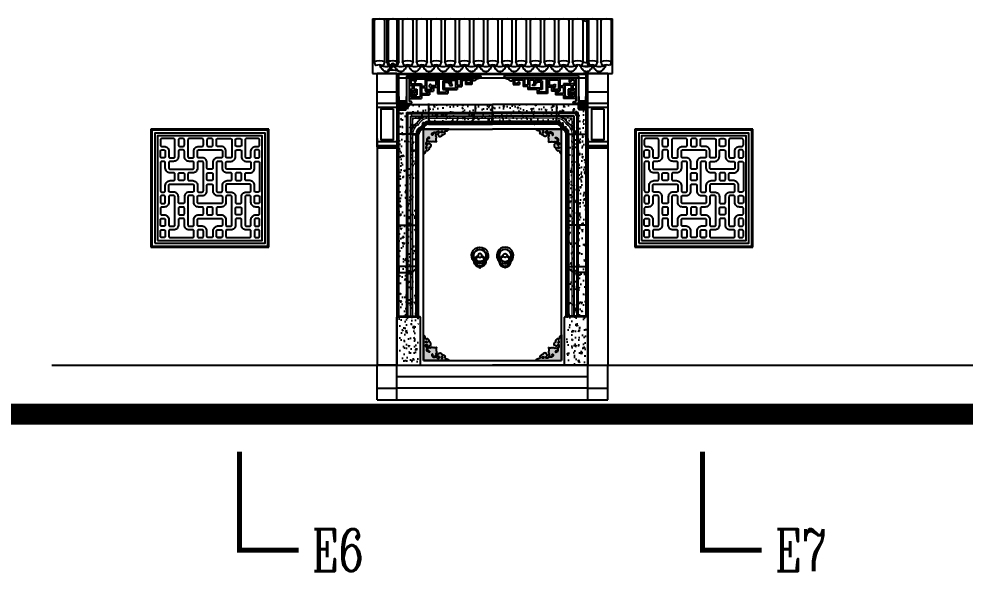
# Model space of a CAD drawing. Extents: x 296441 to 853063, y 459050 to 1117990.
# Drawn here: x 619609 to 629219, y 993272 to 998883 of the extents above; entities that cross this region are included whole.
import ezdxf
from ezdxf.enums import TextEntityAlignment as Align
from ezdxf.xclip import XClip

# ---------------------------------------------------------------- set-up
doc = ezdxf.new("R2010")
doc.units = 0
doc.header["$LTSCALE"] = 1000
doc.header["$XCLIPFRAME"] = 0
for name, pattern in [('CENTER2', [28.575, 19.05, -3.175, 3.175, -3.175]), ('E1-ELEV-N$0$DASH', [0.35, 0.25, -0.1]), ('E1-ELEV-N$0$HIDDEN2', [4.7625, 3.175, -1.5875])]:
    doc.linetypes.add(name, pattern=pattern)
for name, color, linetype in [('17-ELEV$0$G-XREF', 2, 'Continuous'), ('98S1-ELEV-N$0$A_PL_1', 130, 'Continuous'), ('A-DETL-MCUT', 6, 'Continuous'), ('A-DETL-PATT', 9, 'Continuous'), ('A_STAIR', 4, 'Continuous'), ('E1-ELEV-N$0$A-ELEV-HDDN', 161, 'E1-ELEV-N$0$HIDDEN2'), ('E1-ELEV-N$0$A-ELEV-HEVY', 2, 'Continuous'), ('E1-ELEV-N$0$A-ELEV-MEDM', 4, 'Continuous'), ('E1-ELEV-N$0$A-ELEV-MEDM-HEVY', 2, 'Continuous'), ('E1-ELEV-N$0$A-ELEV-WIND', 147, 'Continuous'), ('E1-ELEV-N$0$A-WALL', 1, 'Continuous'), ('E1-ELEV-N$0$mt2-E$0$MT_A-ELEV-E$0$WALL-TYPE-D-2$0$A-ROOM-IDEN', 4, 'Continuous'), ('E2-E3-ELEV-N$0$G-XREF', 2, 'Continuous'), ('ELEV-4$0$A-ELEV-OVLK', 153, 'Continuous'), ('G-GRID', 8, 'CENTER2'), ('G-XREF', 2, 'Continuous'), ('LPC2118a$0$A-ELEV-OVLK', 153, 'Continuous'), ('mt1-E$0$MT_A-ELEV-E$0$A-ELEV-MEDM-HEVY', 2, 'Continuous'), ('mt2-E$0$A-ELEV-WIND', 147, 'Continuous'), ('WALL-TYPE-D-2$0$A-ELEV-MEDM-HEVY', 2, 'Continuous'), ('WALL-TYPE-D-2$0$A-ELEV-THIN', 144, 'Continuous'), ('WALL-TYPE-DETL-W$0$A-ELEV-MEDM', 4, 'Continuous'), ('WALL-TYPE-DETL-W$0$A-ELEV-THIN', 145, 'Continuous'), ('WALL-TYPE-DETL-W$0$A-ELEV-THIN-GRAY', 252, 'Continuous'), ('WALL-TYPE-DETL-W$0$A-SECT-WOOD', 17, 'Continuous'), ('ZT1_Dim---符号---PM、LM、DY、JD', 3, 'Continuous'), ('ZT1_通用--填充---PM、LM、DY、JD', 8, 'Continuous'), ('分格线', 55, 'Continuous')]:
    doc.layers.add(name, color=color, linetype=linetype)
doc.layers.add('98S1-ELEV-N$0$A_PL_4', color=138, linetype='Continuous', lineweight=9)
doc.layers.add('A_PL_4', color=138, linetype='Continuous', lineweight=9)
doc.styles.add('_TCH_LABEL', font='COMPLEX', dxfattribs={"bigfont": 'GBCBIG'})

# ---------------------------------------------------------------- blocks, each defined once
blk = doc.blocks.new('mt2-E$0$门角饰2')
at = {"layer": 'mt2-E$0$A-ELEV-WIND'}
h = blk.add_hatch(dxfattribs=at)
h.set_pattern_fill('AR-SAND', color=256)
h.set_pattern_definition([(37.5, (-797316.2345, -78531.1162), (-0.080001565, 2.4470661866), [0, -1.9304, 0, -2.159, 0, -2.06375]), (7.5, (-797316.2345, -78531.1162), (2.247616416, 3.584125503), [0, -1.0414, 0, -1.7399, 0, -0.66675]), (327.5, (-797317.7966, -78531.1162), (3.954961851, 0.0071859234), [0, -0.635, 0, -2.286, 0, -2.9845]), (317.5, (-797317.7966, -78531.1162), (3.817782262, 1.114646616), [0, -0.3175, 0, -1.4986, 0, -1.7145])])
h.paths.add_polyline_path([(0, 0), (-133.9, -133.9, -0.267657), (-111.9, -128.5, 0.215176), (-95.9, -126.8, 0.346068), (-67.1, -124.5, 1.232605), (-52.4, -92.1, -1.715722), (-56.3, -83.9, -0.671067), (-40.1, -128.2, -0.595755), (-26.9, -159.9, -1.111434), (-36.1, -153.5, 0.764972), (-75, -169.4, 0.35888), (-58.1, -188.6, 0.266324), (-39.9, -220.8, -0.661435), (-18.5, -225.4, 0.224028), (0, -259.3)])
h.paths.add_polyline_path([(-21.6, -187.6, -1), (-36.6, -187.6, -1)], flags=16)
blk.add_lwpolyline([(-133.9, -133.9, -0.267657), (-111.9, -128.5, 0.215176), (-95.9, -126.8, 0.346068), (-67.1, -124.5, 1.232605), (-52.4, -92.1, -1.715722), (-56.3, -83.9, -0.671067), (-40.1, -128.2, -0.595755), (-26.9, -159.9, -1.111434), (-36.1, -153.5, 0.764972), (-75, -169.4, 0.35888), (-58.1, -188.6, 0.266324), (-39.9, -220.8, -0.661435), (-18.5, -225.4, 0.224028), (0, -259.3), (0, 0)], format="xyb", dxfattribs=at)
blk.add_circle((-29.1, -187.6), 7.5, dxfattribs=at)
blk = doc.blocks.new('mt2-E$0$RR')
at = {"layer": 'mt2-E$0$A-ELEV-WIND'}
for centre, radius in [((27862, 35385.4), 20), ((27862.5, 35271.6), 10)]:
    blk.add_circle(centre, radius, dxfattribs=at)
for centre, radius, start, end in [((27862, 35385.4), 85, 314.77811, 224.99536), ((27862, 35385.4), 65, 327.46738, 212.30609), ((27862, 35385.4), 61, 329.79449, 209.97898), ((27861.9, 35326.3), 60, 109.19919, 70.57428), ((27861.9, 35326.3), 50, 108.72682, 71.04665), ((27862, 35385.4), 85, 234.76067, 305.0128), ((27862, 35385.4), 65, 222.67012, 317.10336), ((27862, 35385.4), 61, 220.72264, 319.05084)]:
    blk.add_arc(centre, radius, start, end, dxfattribs=at)
blk = doc.blocks.new('A$C7CE90621')
for p, q in [((0, 280), (0, 0)), ((0, 280), (760, 280)), ((30, 250), (30, 20)), ((30, 250), (665, 250)), ((45, 235), (80, 235)), ((45, 235), (45, 200)), ((45, 200), (155, 200)), ((80, 235), (80, 222.5)), ((95, 250), (95, 222.5)), ((155, 200), (155, 175)), ((190, 250), (190, 175)), ((205, 235), (205, 140)), ((205, 235), (300, 235)), ((300, 235), (300, 180)), ((315, 250), (315, 100)), ((330, 250), (330, 115)), ((370, 230), (440, 230)), ((370, 230), (370, 140)), ((385, 215), (425, 215)), ((385, 215), (385, 155)), ((425, 215), (425, 210)), ((440, 250), (440, 180)), ((455, 235), (500, 235)), ((455, 235), (455, 195)), ((455, 195), (460, 195)), ((500, 235), (500, 155)), ((515, 250), (515, 185)), ((550, 250), (550, 185)), ((565, 235), (565, 170)), ((565, 235), (650, 235)), ((600, 210), (600, 190)), ((615, 210), (615, 205)), ((650, 205), (615, 205)), ((650, 235), (650, 205)), ((665, 250), (665, 190)), ((30, 185), (60, 185)), ((30, 145), (60, 145)), ((45, 130), (90, 130)), ((45, 130), (45, 65)), ((60, 185), (60, 145)), ((60, 105), (60, 85)), ((75, 185), (75, 145)), ((75, 185), (140, 185)), ((75, 145), (105, 145)), ((75, 105), (75, 100)), ((75, 100), (90, 100)), ((90, 130), (90, 100)), ((105, 145), (105, 85)), ((140, 185), (140, 65)), ((155, 175), (190, 175)), ((155, 175), (190, 175)), ((155, 160), (190, 160)), ((155, 160), (190, 160)), ((155, 160), (155, 100)), ((155, 100), (220, 100)), ((190, 160), (190, 125)), ((190, 125), (275, 125)), ((205, 140), (260, 140)), ((215, 110), (220, 110)), ((220, 110), (220, 100)), ((235, 125), (235, 85)), ((235.5, 165), (235.5, 185)), ((235.5, 165), (315, 165)), ((250.5, 180), (250.5, 185)), ((250.5, 180), (300, 180)), ((255, 150), (260, 150)), ((260, 150), (260, 140)), ((275, 165), (275, 125)), ((315, 100), (420, 100)), ((330, 115), (405, 115)), ((370, 140), (405, 140)), ((385, 155), (500, 155)), ((405, 140), (405, 115)), ((420, 140), (515, 140)), ((420, 140), (420, 100)), ((440, 180), (460, 180)), ((515, 185), (550, 185)), ((515, 170), (515, 140)), ((515, 170), (565, 170)), ((665, 190), (600, 190)), ((30, 50), (155, 50)), ((45, 20), (30, 20)), ((45, 65), (140, 65)), ((60, 85), (105, 85)), ((155, 85), (235, 85)), ((155, 85), (155, 50)), ((0, 0), (45, 0))]:
    blk.add_line(p, q)
blk.add_lwpolyline([(760, 280), (758.2, 275.4), (756.2, 271.5), (754.2, 268.1), (752, 265.2), (749.8, 262.7), (747.5, 260.5), (745.1, 258.7), (742.7, 257), (740.2, 255.6), (737.8, 254.2), (735.4, 253.1), (733, 252), (730.8, 251.2), (728.6, 250.5), (726.7, 249.9), (724.9, 249.5), (723.3, 249.2), (721.9, 249), (720.6, 248.9), (719.5, 248.9), (718.4, 248.7), (717.5, 248.6), (716.6, 248.2), (715.6, 247.8), (714.7, 247.1), (713.8, 246.3), (712.8, 245.3), (711.8, 244.2), (710.8, 243.1), (709.8, 242), (708.7, 240.8), (707.7, 239.7), (706.6, 238.7), (705.5, 237.8), (704.5, 236.9), (703.4, 236.1), (702.4, 235.4), (701.3, 234.7), (700.3, 234.1), (699.3, 233.5), (698.4, 233), (697.4, 232.4), (696.5, 232), (695.6, 231.5), (694.6, 231.1), (693.7, 230.8), (692.7, 230.5), (691.7, 230.2), (690.6, 230), (689.5, 229.8), (688.3, 229.7), (687.1, 229.7), (685.8, 229.7), (684.4, 229.7), (683, 229.8), (681.5, 230), (680, 230.2), (678.4, 230.5), (676.9, 230.9), (675.3, 231.3), (673.8, 231.9), (672.3, 232.6), (671, 233.4), (669.8, 234.4), (668.7, 235.6), (667.8, 236.8), (667, 238.2), (666.4, 239.6), (665.9, 241.1), (665.6, 242.5), (665.5, 244), (665.5, 245.3), (665.7, 246.5), (666.1, 247.7), (666.6, 248.7), (667.2, 249.6), (667.9, 250.5), (668.6, 251.2), (669.5, 251.9), (670.4, 252.5), (671.3, 253), (672.3, 253.4), (673.3, 253.8), (674.3, 254.1), (675.3, 254.4), (676.4, 254.5), (677.5, 254.7), (678.6, 254.7), (679.8, 254.8), (681, 254.7), (682.1, 254.5), (683.3, 254.2), (684.4, 253.6), (685.6, 252.9), (686.6, 251.8), (687.6, 250.4)])
for centre, radius, start, end in [((87.5, 222.5), 7.5, 180, 0), ((243, 185), 7.5, 0, 180), ((432.5, 210), 7.5, 180, 0), ((460, 187.5), 7.5, 270, 90), ((607.5, 210), 7.5, 0, 180), ((67.5, 105), 7.5, 0, 180), ((215, 117.5), 7.5, 90, 270), ((255, 157.5), 7.5, 90, 270), ((45, 10), 10, 270, 90)]:
    blk.add_arc(centre, radius, start, end)
blk = doc.blocks.new('WALL-TYPE-DETL-W$0$垂花柱1-E')
at = {"layer": 'WALL-TYPE-DETL-W$0$A-ELEV-MEDM'}
for p, q in [((-60, -730), (-60, -835)), ((80, -720), (-50, -720)), ((-30, -690), (-30, -710)), ((60, -690), (60, -710)), ((90, -835), (90, -730)), ((-50, -845), (80, -845))]:
    blk.add_line(p, q, dxfattribs=at)
for points in [[(-60, -580), (-60, -670)], [(-50, -680), (80, -680)], [(90, -670), (90, -580)]]:
    blk.add_lwpolyline(points, dxfattribs=at)
for centre, radius, start, end in [((-55, -670), 5, 180, 270), ((-55, -730), 5, 90, 180), ((-50, -675), 5, 180, 270), ((-50, -725), 5, 90, 180), ((-30, -680), 10, 180, 270), ((-30, -720), 10, 90, 180), ((60, -680), 10, 270, 0), ((60, -720), 10, 0, 90), ((80, -675), 5, 270, 360), ((80, -725), 5, 0, 90), ((85, -670), 5, 270, 360), ((85, -730), 5, 0, 90), ((-55, -835), 5, 180, 270), ((-50, -840), 5, 180, 270), ((80, -840), 5, 270, 0), ((85, -835), 5, 270, 0)]:
    blk.add_arc(centre, radius, start, end, dxfattribs=at)
at = {"layer": 'WALL-TYPE-DETL-W$0$A-ELEV-THIN', "ltscale": 0.1}
for p, q in [((-30, -690), (60, -690)), ((-30, -710), (60, -710)), ((-40, -855), (70, -855))]:
    blk.add_line(p, q, dxfattribs=at)
for centre, start, end in [((-40, -845), 180, 270), ((70, -845), 270, 0)]:
    blk.add_arc(centre, 10, start, end, dxfattribs=at)
at = {"layer": 'WALL-TYPE-DETL-W$0$A-ELEV-THIN-GRAY', "color": 8}
for p, q in [((-55, -675), (-55, -580)), ((85, -675), (-55, -675)), ((85, -725), (-55, -725)), ((-55, -725), (-55, -840)), ((-40, -755), (-40, -810)), ((-30, -750), (-35, -750)), ((-30, -745), (-30, -750)), ((55, -740), (-25, -740)), ((7, -760), (-10, -760)), ((23, -760), (40, -760)), ((60, -750), (60, -745)), ((65, -750), (60, -750)), ((70, -810), (70, -755)), ((85, -580), (85, -675)), ((85, -840), (85, -725)), ((-55, -840), (85, -840)), ((-35, -815), (-30, -815)), ((-30, -815), (-30, -820)), ((-25, -825), (55, -825)), ((-20, -770), (-20, -800)), ((-15, -805), (7, -805)), ((-5, -778), (-5, -784)), ((-5, -784), (-5, -787)), ((12, -775), (-2, -775)), ((-2, -790), (3, -790)), ((15, -797), (15, -778)), ((15, -797), (15, -779)), ((18, -775), (32, -775)), ((23, -805), (45, -805)), ((32, -790), (27, -790)), ((35, -778), (35, -787)), ((35, -784), (35, -786)), ((50, -770), (50, -800)), ((60, -820), (60, -815)), ((60, -815), (65, -815))]:
    blk.add_line(p, q, dxfattribs=at)
for centre, radius, start, end in [((-35, -755), 5, 90, 180), ((-25, -745), 5, 90, 180), ((-10, -770), 10, 90, 180), ((7, -752), 8, 270, 0), ((23, -752), 8, 180, 270), ((40, -770), 10, 0, 90), ((55, -745), 5, 0, 90), ((65, -755), 5, 0, 90), ((-35, -810), 5, 180, 270), ((-25, -820), 5, 180, 270), ((-15, -800), 5, 180, 270), ((-2, -778), 3, 90, 180), ((-2, -787), 3, 180, 270), ((7, -797), 8, 270, 0), ((12, -778), 3, 0, 90), ((18, -778), 3, 90, 180), ((23, -797), 8, 180, 270), ((32, -778), 3, 0, 90), ((32, -787), 3, 270, 0), ((45, -800), 5, 270, 0), ((55, -820), 5, 270, 0), ((65, -810), 5, 270, 0)]:
    blk.add_arc(centre, radius, start, end, dxfattribs=at)
blk = doc.blocks.new('E1-ELEV-N$0$mentou9600')
at = {"layer": 'ZT1_通用--填充---PM、LM、DY、JD', "ltscale": 200}
h = blk.add_hatch(dxfattribs=at)
h.set_pattern_fill('混凝土', color=256, scale=20)
h.set_pattern_definition([(50, (-950, 800), (143.452, -12.5504), [15, -165]), (355, (-950, 800), (-27.75, 150.4384), [12, -132]), (100.4514, (-938.05, 798.95), (115.702, 137.888), [12.748, -140.2284]), (46.184, (-950, 840), (213.448, -33.104), [22.5, -247.5]), (96.636, (-932.21, 837.24), (186.933, 194.824), [19.122, -210.343]), (351.184, (-950, 840), (186.932, 194.824), [18, -198]), (21, (-930, 830), (119.3814, -80.524), [15, -165]), (326, (-930, 830), (48.663, 145.03), [12, -132]), (71.4514, (-920.05, 823.29), (168.0445, 64.506), [12.748, -140.2284]), (37.5, (-950, 800), (2.432, 66.5788), [0, -130.4, 0, -134, 0, -132.5]), (7.5, (-950, 800), (52.6139, 78.8823), [0, -76.4, 0, -127.4, 0, -50.5]), (327.5, (-994.6, 800), (106.7645, -4.511), [0, -50, 0, -156, 0, -207]), (317.5, (-1014.6, 800), (116.6372, 20.021), [0, -65, 0, -103.6, 0, -147])])
h.paths.add_polyline_path([(950, 3050), (-950, 3050), (-950, 400), (-750, 400), (-750, 2750), (-729.6, 2790.3), (-700, 2800), (-696, 2819.6), (-685.4, 2835.4), (-656.4, 2849.6), (-645.2, 2850), (650, 2850), (669.9, 2845.9), (687.6, 2832.9), (696.5, 2818.3), (700, 2800), (716.9, 2797.1), (735.4, 2785.4), (746, 2769.5), (749.2, 2758.9), (750, 2750), (750, 400), (950, 400)])
at = {"layer": '98S1-ELEV-N$0$A_PL_1', "lineweight": -2}
for p, q in [((1170, 3366.1), (1170, 2703.4)), ((-970, 3307.7), (-970, 2703.4)), ((-1170, 3024.1), (-970, 3024.1)), ((970, 3024.1), (1170, 3024.1)), ((-1170, 2674.1), (-970, 2674.1)), ((-1170, 2609.1), (-970, 2609.1)), ((970, 2674.1), (1170, 2674.1)), ((970, 2609.1), (1170, 2609.1))]:
    blk.add_line(p, q, dxfattribs=at)
at = {"layer": '98S1-ELEV-N$0$A_PL_1', "lineweight": -2, "ltscale": 0.1}
for p, q in [((-1170, 3179.1), (-1021.9, 3179.1)), ((-1170, 3179.1), (-970, 3179.1)), ((970, 3179.1), (1118.1, 3179.1)), ((970, 3179.1), (1170, 3179.1))]:
    blk.add_line(p, q, dxfattribs=at)
for points in [[(-970, 3307.7), (-970, 2618.4), (-1170, 2618.4), (-1170, 3366.1)], [(1170, 3200.6), (1170, 2609.1), (970, 2609.1), (970, 3200.6)]]:
    blk.add_lwpolyline(points, dxfattribs=at)
at = {"layer": '98S1-ELEV-N$0$A_PL_4', "lineweight": -2}
for p, q in [((-1170, 3064.1), (-975, 3064.1)), ((-1170, 3064.1), (-975, 3064.1)), ((-1170, 3064.1), (-975, 3064.1)), ((-1170, 3064.1), (-975, 3064.1)), ((970, 3064.1), (1165, 3064.1)), ((970, 3064.1), (1165, 3064.1)), ((970, 3064.1), (1165, 3064.1)), ((970, 3064.1), (1165, 3064.1)), ((-1165, 2634.1), (-975, 2634.1)), ((975, 2634.1), (1165, 2634.1))]:
    blk.add_line(p, q, dxfattribs=at)
for points in [[(-1005, 3004.1), (-1135, 3004.1), (-1135, 2694.1), (-1005, 2694.1)], [(1135, 3004.1), (1005, 3004.1), (1005, 2694.1), (1135, 2694.1)]]:
    blk.add_lwpolyline(points, close=True, dxfattribs=at)
at = {"layer": 'A-DETL-MCUT', "ltscale": 0.2}
for points in [[(-176.7, 3050), (-176.7, 2970), (-181.7, 2970), (-181.7, 2960), (-191.7, 2960), (-191.7, 2930), (-181.7, 2930), (-181.7, 2910), (-186.7, 2910), (-186.7, 2908.9), (-186.9, 2907.8), (-187, 2906.7), (-187.3, 2905.6), (-187.7, 2904.5), (-188.1, 2903.4), (-188.6, 2902.4), (-189.1, 2901.5), (-189.7, 2900.5), (-190.4, 2899.6), (-191.2, 2898.8), (-192, 2898), (-192.8, 2897.3), (-193.7, 2896.6), (-194.7, 2896), (-195.7, 2895.5), (-196.7, 2895), (-197.7, 2894.5), (-198.7, 2894), (-199.7, 2893.4), (-200.6, 2892.7), (-201.4, 2892), (-202.2, 2891.2), (-203, 2890.4), (-203.6, 2889.5), (-204.3, 2888.5), (-204.8, 2887.6), (-205.3, 2886.6), (-205.7, 2885.5), (-206.1, 2884.4), (-206.3, 2883.3), (-206.5, 2882.2), (-206.7, 2881.1), (-206.7, 2880), (-201.7, 2880), (-201.7, 2870), (-206.7, 2870, -0.414214), (-216.7, 2860), (-216.7, 2850)], [(-770, 1569.5), (-770, 1404.5), (-950, 1404.5), (-950, 1344.5), (-870, 1344.5), (-870, 1349.5), (-860, 1349.5), (-860, 1359.5), (-830, 1359.5), (-830, 1349.5), (-810, 1349.5), (-810, 1354.5, 0.302776), (-795, 1364.5, -0.302776), (-780, 1374.5), (-780, 1369.5), (-770, 1369.5), (-770, 1374.5, 0.414214), (-760, 1384.5), (-750, 1384.5), (-750, 1604.5)], [(770, 1569.5), (770, 1404.5), (950, 1404.5), (950, 1344.5), (870, 1344.5), (870, 1349.5), (860, 1349.5), (860, 1359.5), (830, 1359.5), (830, 1349.5), (810, 1349.5), (810, 1354.5, -0.302776), (795, 1364.5, 0.302776), (780, 1374.5), (780, 1369.5), (770, 1369.5), (770, 1374.5, -0.414214), (760, 1384.5), (750, 1384.5), (750, 1604.5)], [(-770, 1484.5), (-770, 1404.5), (-950, 1404.5), (-950, 1344.5), (-870, 1344.5), (-870, 1349.5), (-860, 1349.5), (-860, 1359.5), (-830, 1359.5), (-830, 1349.5), (-810, 1349.5), (-810, 1354.5, 0.302776), (-795, 1364.5, -0.302776), (-780, 1374.5), (-780, 1369.5), (-770, 1369.5), (-770, 1374.5, 0.414214), (-760, 1384.5), (-750, 1384.5), (-750, 1484.5)]]:
    blk.add_lwpolyline(points, format="xyb", dxfattribs=at)
at = {"layer": 'A-DETL-PATT', "ltscale": 0.5}
blk.add_line((970, 3318.6), (-970, 3318.6), dxfattribs=at)
at = {"layer": 'A-DETL-PATT', "color": 2, "ltscale": 0.5}
for p, q in [((950, 3355.1), (-950, 3355.1)), ((-950, 3060), (-950, 3355.1)), ((950, 3060), (950, 3355.1))]:
    blk.add_line(p, q, dxfattribs=at)
at = {"layer": 'A_PL_4', "ltscale": 0.2}
for p, q in [((-810, 2819.3), (-810, 2910)), ((-810, 2910), (-719.3, 2910)), ((-650, 2910), (0, 2910)), ((650, 2910), (0, 2910)), ((810, 2910), (719.3, 2910)), ((810, 2819.3), (810, 2910)), ((-650, 2880), (0, 2880)), ((-650, 2870), (0, 2870)), ((650, 2880), (0, 2880)), ((650, 2870), (0, 2870)), ((-810, 900), (-810, 2750)), ((-780, 900), (-780, 2750)), ((-770, 900), (-770, 2750)), ((770, 900), (770, 2750)), ((780, 900), (780, 2750)), ((810, 900), (810, 2750)), ((-970, 890), (-730, 890)), ((970, 890), (730, 890))]:
    blk.add_line(p, q, dxfattribs=at)
for centre, radius, start, end in [((-650, 2800), 110, 90, 153.74835), ((650, 2800), 110, 26.25165, 90), ((-700, 2750), 110, 116.25165, 180), ((-700, 2750), 80, 108.77216, 180), ((-700, 2750), 70, 104.66358, 180), ((-650, 2800), 80, 90, 161.22784), ((-650, 2800), 70, 90, 165.33642), ((650, 2800), 80, 18.77216, 90), ((650, 2800), 70, 14.66358, 90), ((700, 2750), 70, 0, 75.33642), ((700, 2750), 80, 0, 71.22784), ((700, 2750), 110, 0, 63.74835)]:
    blk.add_arc(centre, radius, start, end, dxfattribs=at)
at = {"layer": 'A_STAIR', "ltscale": 0.2}
for p, q in [((-860, 900), (-860, 2960)), ((-860, 2960), (0, 2960)), ((860, 2960), (0, 2960)), ((860, 900), (860, 2960)), ((-650, 2860), (0, 2860)), ((650, 2860), (0, 2860)), ((-760, 900), (-760, 2750)), ((760, 900), (760, 2750)), ((-1170, 50), (-1170, 400)), ((-970, 400), (-1170, 400)), ((-970, 50), (-970, 400)), ((-970, 400), (0, 400)), ((970, 400), (0, 400)), ((970, 50), (970, 400)), ((970, 400), (1170, 400, 0)), ((1170, 50, 0), (1170, 400, 0)), ((-1170, 166.7), (-970, 166.7)), ((970, 166.7), (1170, 166.7, 0)), ((-1170, 50), (1170, 50, 0))]:
    blk.add_line(p, q, dxfattribs=at)
for centre, start, end in [((-700, 2750), 98.8958, 180), ((-650, 2800), 90, 171.1042), ((650, 2800), 8.8958, 90), ((700, 2750), 0, 81.1042)]:
    blk.add_arc(centre, 60, start, end, dxfattribs=at)
at = {"layer": 'E1-ELEV-N$0$mt2-E$0$MT_A-ELEV-E$0$WALL-TYPE-D-2$0$A-ROOM-IDEN', "ltscale": 0.2}
for p, q in [((970, 283.3), (-970, 283.3)), ((970, 166.7), (-970, 166.7))]:
    blk.add_line(p, q, dxfattribs=at)
at = {"layer": 'ELEV-4$0$A-ELEV-OVLK', "ltscale": 0.1}
for p, q in [((-970, 3366.1), (-1170, 3366.1)), ((1170, 3366.1), (921.4, 3366.1))]:
    blk.add_line(p, q, dxfattribs=at)
at = {"layer": 'LPC2118a$0$A-ELEV-OVLK'}
for p, q in [((-1220, 3919.4), (-1220, 3366.1)), ((-1220, 3919.4), (1220, 3919.4)), ((1220, 3366.1), (1220, 3919.4)), ((-1220, 3366.1), (1220, 3366.1)), ((-1010, 3366.1), (770, 3366.1))]:
    blk.add_line(p, q, dxfattribs=at)
at = {"layer": 'mt1-E$0$MT_A-ELEV-E$0$A-ELEV-MEDM-HEVY', "ltscale": 0.2}
for p, q in [((-830, 900), (-830, 2930)), ((-830, 2930), (0, 2930)), ((830, 2930), (0, 2930)), ((830, 900), (830, 2930))]:
    blk.add_line(p, q, dxfattribs=at)
for centre, start, end in [((-700, 2750), 90, 180), ((-650, 2800), 90, 180), ((650, 2800), 0, 90), ((700, 2750), 0, 90)]:
    blk.add_arc(centre, 50, start, end, dxfattribs=at)
at = {"layer": 'mt2-E$0$A-ELEV-WIND', "ltscale": 0.2}
for p, q in [((-700, 450), (-700, 2800)), ((-700, 2800), (0, 2800)), ((700, 2800), (0, 2800)), ((700, 450), (700, 2800)), ((-700, 450), (0, 450)), ((0, 450), (700, 450))]:
    blk.add_line(p, q, dxfattribs=at)
at = {"layer": 'WALL-TYPE-D-2$0$A-ELEV-MEDM-HEVY', "ltscale": 0.2}
for p, q in [((-960, 3050), (0, 3050)), ((-950, 900), (-950, 3060)), ((-950, 900), (-950, 3060)), ((-950, 900), (-950, 3060)), ((960, 3050), (0, 3050)), ((950, 900), (950, 3060)), ((950, 900), (950, 3060)), ((950, 900), (950, 3060)), ((-870, 900), (-870, 2970)), ((-870, 2970), (0, 2970)), ((870, 2970), (0, 2970)), ((870, 900), (870, 2970)), ((-650, 2850), (0, 2850)), ((650, 2850), (0, 2850)), ((-750, 900), (-750, 2750)), ((750, 900), (750, 2750)), ((-970, 400), (-970, 890)), ((-960, 900), (-740, 900)), ((-730, 400), (-730, 890)), ((730, 400), (730, 890)), ((960, 900), (740, 900)), ((970, 400), (970, 890))]:
    blk.add_line(p, q, dxfattribs=at)
at = {"layer": 'WALL-TYPE-D-2$0$A-ELEV-MEDM-HEVY'}
for p, q in [((-1170, 2703.4), (-1170, 400)), ((-970, 2703.4), (-970, 400)), ((970, 2703.4), (970, 400)), ((1170, 2703.4), (1170, 400, 0))]:
    blk.add_line(p, q, dxfattribs=at)
at = {"layer": 'WALL-TYPE-D-2$0$A-ELEV-MEDM-HEVY', "ltscale": 0.2}
for centre, radius, start, end in [((-650, 2800), 130, 90, 150.78118), ((650, 2800), 130, 29.21882, 90), ((-700, 2750), 130, 119.21882, 180), ((700, 2750), 130, 0, 60.78118), ((-970, 900), 10, 270, 0), ((-730, 900), 10, 180, 270), ((730, 900), 10, 270, 0), ((970, 900), 10, 180, 270)]:
    blk.add_arc(centre, radius, start, end, dxfattribs=at)
at = {"layer": 'WALL-TYPE-D-2$0$A-ELEV-THIN'}
for points, elevation in [([(-1094.5, 3485.2), (-1094.5, 3908.5, 0.2), (-1202.5, 3908.5), (-1202.5, 3485.2)], 166.8), ([(-966.5, 3485.2), (-966.5, 3908.5, 0.2), (-1074.5, 3908.5), (-1074.5, 3485.2)], 166.8), ([(-950.5, 3485.2), (-950.5, 3908.5, 0.2), (-1058.5, 3908.5), (-1058.5, 3485.2)], 166.8), ([(-806.5, 3485.2), (-806.5, 3908.5, 0.2), (-914.5, 3908.5), (-914.5, 3485.2)], 166.8), ([(-662.5, 3485.2), (-662.5, 3908.5, 0.2), (-770.5, 3908.5), (-770.5, 3485.2)], 166.8), ([(-518.5, 3485.2), (-518.5, 3908.5, 0.2), (-626.5, 3908.5), (-626.5, 3485.2)], 166.8), ([(-374.5, 3485.2), (-374.5, 3908.5, 0.2), (-482.5, 3908.5), (-482.5, 3485.2)], 166.8), ([(-230.5, 3485.2), (-230.5, 3908.5, 0.2), (-338.5, 3908.5), (-338.5, 3485.2)], 333.6), ([(-86.5, 3485.2), (-86.5, 3908.5, 0.2), (-194.5, 3908.5), (-194.5, 3485.2)], 500.4), ([(57.5, 3485.2), (57.5, 3908.5, 0.2), (-50.5, 3908.5), (-50.5, 3485.2)], 667.1), ([(201.5, 3485.3), (201.5, 3908.6, 0.2), (93.5, 3908.6), (93.5, 3485.3)], 667.1), ([(345.5, 3485.3), (345.5, 3908.6, 0.2), (237.5, 3908.6), (237.5, 3485.3)], 667.1), ([(489.5, 3485.3), (489.5, 3908.6, 0.2), (381.5, 3908.6), (381.5, 3485.3)], 833.9), ([(633.5, 3485.3), (633.5, 3908.6, 0.2), (525.5, 3908.6), (525.5, 3485.3)], 833.9), ([(777.5, 3485.3), (777.5, 3908.6, 0.2), (669.5, 3908.6), (669.5, 3485.3)], 1000.7), ([(921.5, 3485.3), (921.5, 3908.6, 0.2), (813.5, 3908.6), (813.5, 3485.3)], 1167.5), ([(921.5, 3485.3), (921.5, 3908.6, 0.415385), (973.5, 3908.6), (973.5, 3485.3)], 1334.3), ([(1065.5, 3485.3), (1065.5, 3908.6, 0.2), (957.5, 3908.6), (957.5, 3485.3)], 1334.3), ([(1209.5, 3485.3), (1209.5, 3908.6, 0.2), (1101.5, 3908.6), (1101.5, 3485.3)], 1501.1), ([(-932.5, 3374.2, 0.408684), (-943.1, 3385, -0.371092), (-965.4, 3403.2, -0.424354), (-982.4, 3421.1, -0.213335), (-997.3, 3450.8, 1.042639), (-1027.7, 3450.8, -0.213335), (-1042.6, 3421.1, -0.424354), (-1059.6, 3403.2, -0.07681), (-921.9, 3385, 0.408684), (-932.5, 3374.2)], -317.2), ([(-247.1, 3445.3, 0.2), (-321.9, 3445.3), (-338.5, 3485.2, -0.2), (-230.5, 3485.2), (-247.1, 3445.3)], 166.8), ([(-103.1, 3445.3, 0.2), (-177.9, 3445.3), (-194.5, 3485.2, -0.2), (-86.5, 3485.2), (-103.1, 3445.3)], 333.6), ([(40.9, 3445.3, 0.2), (-33.9, 3445.3), (-50.5, 3485.2, -0.2), (57.5, 3485.2), (40.9, 3445.3)], 500.4), ([(184.9, 3445.4, 0.2), (110.1, 3445.4), (93.5, 3485.3, -0.2), (201.5, 3485.3), (184.9, 3445.4)], 500.4), ([(328.9, 3445.4, 0.2), (254.1, 3445.4), (237.5, 3485.3, -0.2), (345.5, 3485.3), (328.9, 3445.4)], 500.4), ([(472.9, 3445.4, 0.2), (398.1, 3445.4), (381.5, 3485.3, -0.2), (489.5, 3485.3), (472.9, 3445.4)], 667.1), ([(616.9, 3445.4, 0.2), (542.1, 3445.4), (525.5, 3485.3, -0.2), (633.5, 3485.3), (616.9, 3445.4)], 667.1), ([(760.9, 3445.4, 0.2), (686.1, 3445.4), (669.5, 3485.3, -0.2), (777.5, 3485.3), (760.9, 3445.4)], 833.9), ([(904.9, 3445.4, 0.2), (830.1, 3445.4), (813.5, 3485.3, -0.2), (921.5, 3485.3), (904.9, 3445.4)], 1000.7), ([(904.9, 3445.4, 0.175451), (990.1, 3445.4), (973.5, 3485.3, -0.415385), (921.5, 3485.3), (904.9, 3445.4)], 1167.5), ([(1048.9, 3445.4, 0.2), (974.1, 3445.4), (957.5, 3485.3, -0.2), (1065.5, 3485.3), (1048.9, 3445.4)], 1167.5), ([(1192.9, 3445.4, 0.2), (1118.1, 3445.4), (1101.5, 3485.3, -0.2), (1209.5, 3485.3), (1192.9, 3445.4)], 1334.3), ([(-1076.5, 3374.2, 0.408684), (-1087.1, 3385, -0.371092), (-1109.4, 3403.2, -0.424354), (-1126.4, 3421.1, -0.213335), (-1141.3, 3450.8, 0.244572), (-1011.7, 3450.8, -0.213335), (-1026.6, 3421.1, -0.424354), (-1043.6, 3403.2, -0.371092), (-1065.9, 3385, 0.408684), (-1076.5, 3374.2)], -317.2), ([(-932.5, 3374.2, 0.408684), (-943.1, 3385, -0.371092), (-965.4, 3403.2, -0.424354), (-982.4, 3421.1, -0.213335), (-997.3, 3450.8, 0.244572), (-867.7, 3450.8, -0.213335), (-882.6, 3421.1, -0.424354), (-899.6, 3403.2, -0.371092), (-921.9, 3385, 0.408684), (-932.5, 3374.2)], -317.2), ([(-788.5, 3374.2, 0.408684), (-799.1, 3385, -0.371092), (-821.4, 3403.2, -0.424354), (-838.4, 3421.1, -0.213335), (-853.3, 3450.8, 0.244572), (-723.7, 3450.8, -0.213335), (-738.6, 3421.1, -0.424354), (-755.6, 3403.2, -0.371092), (-777.9, 3385, 0.408684), (-788.5, 3374.2)], -317.2), ([(-644.5, 3374.2, 0.408684), (-655.1, 3385, -0.371092), (-677.4, 3403.2, -0.424354), (-694.4, 3421.1, -0.213335), (-709.3, 3450.8, 0.244572), (-579.7, 3450.8, -0.213335), (-594.6, 3421.1, -0.424354), (-611.6, 3403.2, -0.371092), (-633.9, 3385, 0.408684), (-644.5, 3374.2)], -317.2), ([(-500.5, 3374.2, 0.408684), (-511.1, 3385, -0.371092), (-533.4, 3403.2, -0.424354), (-550.4, 3421.1, -0.213335), (-565.3, 3450.8, 0.244572), (-435.7, 3450.8, -0.213335), (-450.6, 3421.1, -0.424354), (-467.6, 3403.2, -0.371092), (-489.9, 3385, 0.408684), (-500.5, 3374.2)], -317.2), ([(-356.5, 3374.2, 0.408684), (-367.1, 3385, -0.371092), (-389.4, 3403.2, -0.424354), (-406.4, 3421.1, -0.213335), (-421.3, 3450.8, 0.244572), (-291.7, 3450.8, -0.213335), (-306.6, 3421.1, -0.424354), (-323.6, 3403.2, -0.371092), (-345.9, 3385, 0.408684), (-356.5, 3374.2)], -150.4), ([(-212.5, 3374.2, 0.408684), (-223.1, 3385, -0.371092), (-245.4, 3403.2, -0.424354), (-262.4, 3421.1, -0.213335), (-277.3, 3450.8, 0.244572), (-147.7, 3450.8, -0.213335), (-162.6, 3421.1, -0.424354), (-179.6, 3403.2, -0.371092), (-201.9, 3385, 0.408684), (-212.5, 3374.2)], 16.3), ([(-68.5, 3374.2, 0.408684), (-79.1, 3385, -0.371092), (-101.4, 3403.2, -0.424354), (-118.4, 3421.1, -0.213335), (-133.3, 3450.8, 0.244572), (-3.7, 3450.8, -0.213335), (-18.6, 3421.1, -0.424354), (-35.6, 3403.2, -0.371092), (-57.9, 3385, 0.408684), (-68.5, 3374.2)], 183.1), ([(75.5, 3374.3, 0.408684), (64.9, 3385.1, -0.371092), (42.6, 3403.2, -0.424354), (25.6, 3421.2, -0.213335), (10.7, 3450.8, 0.244572), (140.3, 3450.8, -0.213335), (125.4, 3421.2, -0.424354), (108.4, 3403.2, -0.371092), (86.1, 3385.1, 0.408684), (75.5, 3374.3)], 183.1), ([(219.5, 3374.3, 0.408684), (208.9, 3385.1, -0.371092), (186.6, 3403.3, -0.424354), (169.6, 3421.2, -0.213335), (154.7, 3450.9, 0.244572), (284.3, 3450.9, -0.213335), (269.4, 3421.2, -0.424354), (252.4, 3403.3, -0.371092), (230.1, 3385.1, 0.408684), (219.5, 3374.3)], 183.1), ([(363.5, 3374.3, 0.408684), (352.9, 3385.1, -0.371092), (330.6, 3403.2, -0.424354), (313.6, 3421.2, -0.213335), (298.7, 3450.8, 0.244572), (428.3, 3450.8, -0.213335), (413.4, 3421.2, -0.424354), (396.4, 3403.2, -0.371092), (374.1, 3385.1, 0.408684), (363.5, 3374.3)], 349.9), ([(507.5, 3374.3, 0.408684), (496.9, 3385.1, -0.371092), (474.6, 3403.3, -0.424354), (457.6, 3421.2, -0.213335), (442.7, 3450.9, 0.244572), (572.3, 3450.9, -0.213335), (557.4, 3421.2, -0.424354), (540.4, 3403.3, -0.371092), (518.1, 3385.1, 0.408684), (507.5, 3374.3)], 349.9), ([(651.5, 3374.3, 0.408684), (640.9, 3385.1, -0.371092), (618.6, 3403.2, -0.424354), (601.6, 3421.2, -0.213335), (586.7, 3450.8, 0.244572), (716.3, 3450.8, -0.213335), (701.4, 3421.2, -0.424354), (684.4, 3403.2, -0.371092), (662.1, 3385.1, 0.408684), (651.5, 3374.3)], 516.7), ([(795.5, 3374.3, 0.408684), (784.9, 3385.1, -0.371092), (762.6, 3403.2, -0.424354), (745.6, 3421.2, -0.213335), (730.7, 3450.8, 0.244572), (860.3, 3450.8, -0.213335), (845.4, 3421.2, -0.424354), (828.4, 3403.2, -0.371092), (806.1, 3385.1, 0.408684), (795.5, 3374.3)], 683.5), ([(955.5, 3374.3, 0.408684), (944.9, 3385.1, -0.371092), (922.6, 3403.2, -0.424354), (905.6, 3421.2, -0.213335), (890.7, 3450.8, 0.244572), (1020.3, 3450.8, -0.213335), (1005.4, 3421.2, -0.424354), (988.4, 3403.2, -0.371092), (966.1, 3385.1, 0.408684), (955.5, 3374.3)], 850.3), ([(1083.5, 3374.3, 0.408684), (1072.9, 3385.1, -0.371092), (1050.6, 3403.2, -0.424354), (1033.6, 3421.2, -0.213335), (1018.7, 3450.8, 0.244572), (1148.3, 3450.8, -0.213335), (1133.4, 3421.2, -0.424354), (1116.4, 3403.2, -0.371092), (1094.1, 3385.1, 0.408684), (1083.5, 3374.3)], 1017.1)]:
    blk.add_lwpolyline(points, format="xyb", dxfattribs=dict(at, elevation=elevation))
for points in [[(-1111.1, 3445.3, 0.2), (-1185.9, 3445.3), (-1202.5, 3485.2, -0.2), (-1094.5, 3485.2), (-1111.1, 3445.3)], [(-983.1, 3445.3, 0.2), (-1057.9, 3445.3), (-1074.5, 3485.2, -0.2), (-966.5, 3485.2), (-983.1, 3445.3)], [(-967.1, 3445.3, 0.2), (-1041.9, 3445.3), (-1058.5, 3485.2, -0.2), (-950.5, 3485.2), (-967.1, 3445.3)], [(-823.1, 3445.3, 0.2), (-897.9, 3445.3), (-914.5, 3485.2, -0.2), (-806.5, 3485.2), (-823.1, 3445.3)], [(-679.1, 3445.3, 0.2), (-753.9, 3445.3), (-770.5, 3485.2, -0.2), (-662.5, 3485.2), (-679.1, 3445.3)], [(-535.1, 3445.3, 0.2), (-609.9, 3445.3), (-626.5, 3485.2, -0.2), (-518.5, 3485.2), (-535.1, 3445.3)], [(-391.1, 3445.3, 0.2), (-465.9, 3445.3), (-482.5, 3485.2, -0.2), (-374.5, 3485.2), (-391.1, 3445.3)]]:
    blk.add_lwpolyline(points, format="xyb", dxfattribs=at)
at = {"layer": 'WALL-TYPE-DETL-W$0$A-ELEV-MEDM'}
for points in [[(-970, 3064.5), (-970, 3366.1)], [(970, 3064.5), (970, 3366.1)]]:
    blk.add_lwpolyline(points, dxfattribs=at)
at = {"layer": '分格线', "ltscale": 200}
for p, q in [((-650, 3060), (-650, 2850)), ((0, 2850), (0, 3050)), ((650, 3060), (650, 2850)), ((-750, 2750), (-950, 2750)), ((750, 2750), (950, 2750)), ((-950, 1825), (-750, 1825)), ((950, 1825), (750, 1825))]:
    blk.add_line(p, q, dxfattribs=at)
at = {"yscale": 0.5, "zscale": 0.5}
for p, xscale in [((-920, 3422.5), 0.5), ((920, 3422.5), -0.5)]:
    blk.add_blockref('WALL-TYPE-DETL-W$0$垂花柱1-E', p, dxfattribs=dict(at, xscale=xscale))
at = {"color": 0, "ltscale": 0.1}
for p, rotation in [((-700, 2800), 90), ((-700, 450), 180), ((700, 450), 270)]:
    blk.add_blockref('mt2-E$0$门角饰2', p, dxfattribs=dict(at, rotation=rotation))
at = {"color": 0, "ltscale": 0.1, "xscale": -1}
blk.add_blockref('mt2-E$0$门角饰2', (-700, 2800), dxfattribs=at)
for p, rotation in [((700, 2800), 270), ((700, 450), 180), ((-700, 450), 90)]:
    blk.add_blockref('mt2-E$0$门角饰2', p, dxfattribs=dict(at, rotation=rotation))
at = {"color": 0, "ltscale": 0.1}
blk.add_blockref('mt2-E$0$门角饰2', (700, 2800), dxfattribs=at)
at = {"layer": 'mt2-E$0$A-ELEV-WIND', "xscale": -1}
blk.add_blockref('mt2-E$0$RR', (27734, -33870), dxfattribs=at)
at = {"layer": 'mt2-E$0$A-ELEV-WIND'}
blk.add_blockref('mt2-E$0$RR', (-27734, -33870), dxfattribs=at)
at = {"layer": 'WALL-TYPE-DETL-W$0$A-SECT-WOOD'}
blk.add_blockref('A$C7CE90621', (-875, 3061.4), dxfattribs=at)
at = {"layer": 'WALL-TYPE-DETL-W$0$A-SECT-WOOD', "xscale": -1}
blk.add_blockref('A$C7CE90621', (875, 3061.4), dxfattribs=at)
blk = doc.blocks.new('E1-ELEV-N$0$rty567848846')
at = {"layer": 'E1-ELEV-N$0$A-ELEV-HDDN', "linetype": 'E1-ELEV-N$0$DASH', "ltscale": 10}
blk.add_lwpolyline([(45691.7, 128470.2), (46741.7, 128470.2), (46741.7, 129520.2), (45691.7, 129520.2)], close=True, dxfattribs=at)
at = {"layer": 'E1-ELEV-N$0$A-ELEV-MEDM'}
for points in [[(45701.7, 128480.2), (46731.7, 128480.2), (46731.7, 129510.2), (45701.7, 129510.2)], [(45726.7, 128505.2), (46706.7, 128505.2), (46706.7, 129485.2), (45726.7, 129485.2)], [(45751.7, 128530.2), (46681.7, 128530.2), (46681.7, 129460.2), (45751.7, 129460.2)]]:
    blk.add_lwpolyline(points, close=True, dxfattribs=at)
at = {"layer": 'E1-ELEV-N$0$A-ELEV-MEDM-HEVY'}
blk.add_lwpolyline([(45751.7, 128530.2), (46681.7, 128530.2), (46681.7, 129460.2), (45751.7, 129460.2)], close=True, dxfattribs=at)
at = {"layer": 'E1-ELEV-N$0$A-ELEV-WIND', "ltscale": 0.01}
for points in [[(45787.3, 129366.2), (45809.7, 129366.2, -0.414214), (45852, 129323.9), (45852, 129275.3, 0.414214), (45862.6, 129264.7), (45894.3, 129264.7, 0.414214), (45904.9, 129275.3), (45904.9, 129424.6, 0.414214), (45894.3, 129435.2), (45787.3, 129435.2, 0.414214), (45776.7, 129424.6), (45776.7, 129376.8, 0.414214)], [(45978.9, 129435.2), (45947.2, 129435.2, 0.414214), (45936.6, 129424.6), (45936.6, 129376.8, 0.414214), (45947.2, 129366.2), (45978.9, 129366.2, 0.414214), (45989.4, 129376.8), (45989.4, 129424.6, 0.414214)], [(46031.7, 129435.2, 0.414214), (46021.2, 129424.6), (46021.2, 129275.3, 0.414214), (46031.7, 129264.7), (46063.4, 129264.7, 0.414214), (46074, 129275.3), (46074, 129323.9, -0.414214), (46116.3, 129366.2), (46148, 129366.2, 0.414214), (46158.6, 129376.8), (46158.6, 129424.6, 0.414214), (46148, 129435.2)], [(46232.6, 129366.2, 0.414214), (46243.2, 129376.8), (46243.2, 129424.6, 0.414214), (46232.6, 129435.2), (46216.7, 129435.2), (46200.9, 129435.2, 0.414214), (46190.3, 129424.6), (46190.3, 129376.8, 0.414214), (46200.9, 129366.2), (46216.7, 129366.2)], [(46401.7, 129435.2, -0.414214), (46412.3, 129424.6), (46412.3, 129275.3, -0.414214), (46401.7, 129264.7), (46370, 129264.7, -0.414214), (46359.4, 129275.3), (46359.4, 129323.9, 0.414214), (46317.2, 129366.2), (46285.4, 129366.2, -0.414214), (46274.9, 129376.8), (46274.9, 129424.6, -0.414214), (46285.4, 129435.2)], [(46454.6, 129435.2), (46486.3, 129435.2, -0.414214), (46496.9, 129424.6), (46496.9, 129376.8, -0.414214), (46486.3, 129366.2), (46454.6, 129366.2, -0.414214), (46444, 129376.8), (46444, 129424.6, -0.414214)], [(46646.2, 129366.2, 0.414214), (46656.7, 129376.8), (46656.7, 129424.6, 0.414214), (46646.2, 129435.2), (46539.2, 129435.2, 0.414214), (46528.6, 129424.6), (46528.6, 129275.3, 0.414214), (46539.2, 129264.7), (46570.9, 129264.7, 0.414214), (46581.4, 129275.3), (46581.4, 129323.9, -0.414214), (46623.7, 129366.2)], [(45787.3, 129334.5), (45809.7, 129334.5, -0.414214), (45820.3, 129323.9), (45820.3, 129275.3, -0.414214), (45809.7, 129264.7), (45787.3, 129264.7, -0.414214), (45776.7, 129275.3), (45776.7, 129323.9, -0.414214)], [(46285.4, 129264.7, 0.414214), (46243.2, 129222.4), (46243.2, 129173.8, -0.414214), (46232.6, 129163.2), (46216.7, 129163.2), (46200.9, 129163.2, -0.414214), (46190.3, 129173.8), (46190.3, 129222.4, 0.414214), (46148, 129264.7), (46116.3, 129264.7, -0.414214), (46105.7, 129275.3), (46105.7, 129323.9, -0.414214), (46116.3, 129334.5), (46216.7, 129334.5), (46317.2, 129334.5, -0.414214), (46327.7, 129323.9), (46327.7, 129275.3, -0.414214), (46317.2, 129264.7)], [(46021.2, 129121), (46021.2, 129072.3, 0.414214), (46031.7, 129061.8), (46063.4, 129061.8, -0.414214), (46105.7, 129019.5), (46105.7, 128970.8, 0.414214), (46116.3, 128960.3), (46148, 128960.3, 0.414214), (46158.6, 128970.8), (46158.6, 129222.4, 0.414214), (46148, 129233), (46116.3, 129233, 0.414214), (46105.7, 129222.4), (46105.7, 129173.8, -0.414214), (46063.4, 129131.5), (46031.7, 129131.5, 0.414214)], [(46274.9, 128970.8, 0.414214), (46285.4, 128960.3), (46317.2, 128960.3, 0.414214), (46327.7, 128970.8), (46327.7, 129019.5, -0.414214), (46370, 129061.8), (46401.7, 129061.8, 0.414214), (46412.3, 129072.3), (46412.3, 129121, 0.414214), (46401.7, 129131.5), (46370, 129131.5, -0.414214), (46327.7, 129173.8), (46327.7, 129222.4, 0.414214), (46317.2, 129233), (46285.4, 129233, 0.414214), (46274.9, 129222.4)], [(45947.2, 129061.8, -0.414214), (45936.6, 129072.3), (45936.6, 129121, -0.414214), (45947.2, 129131.5), (45978.9, 129131.5, -0.414214), (45989.4, 129121), (45989.4, 129072.3, -0.414214), (45978.9, 129061.8)], [(46486.3, 129061.8, 0.414214), (46496.9, 129072.3), (46496.9, 129121, 0.414214), (46486.3, 129131.5), (46454.6, 129131.5, 0.414214), (46444, 129121), (46444, 129072.3, 0.414214), (46454.6, 129061.8)], [(45978.9, 128858.8), (45947.2, 128858.8, -0.414214), (45936.6, 128869.4), (45936.6, 128918, 0.414214), (45894.3, 128960.3), (45862.6, 128960.3, -0.414214), (45852, 128970.8), (45852, 129019.5, -0.414214), (45862.6, 129030), (46063.4, 129030, -0.414214), (46074, 129019.5), (46074, 128970.8, -0.414214), (46063.4, 128960.3), (46031.7, 128960.3, 0.414214), (45989.4, 128918), (45989.4, 128869.4, -0.414214)], [(46454.6, 128858.8), (46486.3, 128858.8, 0.414214), (46496.9, 128869.4), (46496.9, 128918, -0.414214), (46539.2, 128960.3), (46570.9, 128960.3, 0.414214), (46581.4, 128970.8), (46581.4, 129019.5, 0.414214), (46570.9, 129030), (46370, 129030, 0.414214), (46359.4, 129019.5), (46359.4, 128970.8, 0.414214), (46370, 128960.3), (46401.7, 128960.3, -0.414214), (46444, 128918), (46444, 128869.4, 0.414214)], [(45787.3, 128827.1, 0.414214), (45776.7, 128816.5), (45776.7, 128767.9, 0.414214), (45787.3, 128757.3), (45809.7, 128757.3, -0.414214), (45852, 128715), (45852, 128666.4, 0.414214), (45862.6, 128655.8), (45894.3, 128655.8, 0.414214), (45904.9, 128666.4), (45904.9, 128918, 0.414214), (45894.3, 128928.6), (45862.6, 128928.6, 0.414214), (45852, 128918), (45852, 128869.4, -0.414214), (45809.7, 128827.1)], [(45776.7, 128918), (45776.7, 128869.4, 0.414214), (45787.3, 128858.8), (45809.7, 128858.8, 0.414214), (45820.3, 128869.4), (45820.3, 128918, 0.414214), (45809.7, 128928.6), (45787.3, 128928.6, 0.414214)], [(46021.2, 128918), (46021.2, 128666.4, 0.414214), (46031.7, 128655.8), (46063.4, 128655.8, 0.414214), (46074, 128666.4), (46074, 128715, -0.414214), (46116.3, 128757.3), (46148, 128757.3, 0.414214), (46158.6, 128767.9), (46158.6, 128816.5, 0.414214), (46148, 128827.1), (46116.3, 128827.1, -0.414214), (46074, 128869.4), (46074, 128918, 0.414214), (46063.4, 128928.6), (46031.7, 128928.6, 0.414214)], [(46359.4, 128666.4, 0.414214), (46370, 128655.8), (46401.7, 128655.8, 0.414214), (46412.3, 128666.4), (46412.3, 128918, 0.414214), (46401.7, 128928.6), (46370, 128928.6, 0.414214), (46359.4, 128918), (46359.4, 128869.4, -0.414214), (46317.2, 128827.1), (46285.4, 128827.1, 0.414214), (46274.9, 128816.5), (46274.9, 128767.9, 0.414214), (46285.4, 128757.3), (46317.2, 128757.3, -0.414214), (46359.4, 128715)], [(46528.6, 128666.4, 0.414214), (46539.2, 128655.8), (46570.9, 128655.8, 0.414214), (46581.4, 128666.4), (46581.4, 128715, -0.414214), (46623.7, 128757.3), (46646.2, 128757.3, 0.414214), (46656.7, 128767.9), (46656.7, 128816.5, 0.414214), (46646.2, 128827.1), (46623.7, 128827.1, -0.414214), (46581.4, 128869.4), (46581.4, 128918, 0.414214), (46570.9, 128928.6), (46539.2, 128928.6, 0.414214), (46528.6, 128918)], [(46646.2, 128858.8), (46623.7, 128858.8, -0.414214), (46613.2, 128869.4), (46613.2, 128918, -0.414214), (46623.7, 128928.6), (46646.2, 128928.6, -0.414214), (46656.7, 128918), (46656.7, 128869.4, -0.414214)], [(45978.9, 128757.3, 0.414214), (45989.4, 128767.9), (45989.4, 128816.5, 0.414214), (45978.9, 128827.1), (45947.2, 128827.1, 0.414214), (45936.6, 128816.5), (45936.6, 128767.9, 0.414214), (45947.2, 128757.3)], [(46454.6, 128757.3, -0.414214), (46444, 128767.9), (46444, 128816.5, -0.414214), (46454.6, 128827.1), (46486.3, 128827.1, -0.414214), (46496.9, 128816.5), (46496.9, 128767.9, -0.414214), (46486.3, 128757.3)], [(45776.7, 128715, -0.414214), (45787.3, 128725.6), (45809.7, 128725.6, -0.414214), (45820.3, 128715), (45820.3, 128666.4, -0.414214), (45809.7, 128655.8), (45787.3, 128655.8, -0.414214), (45776.7, 128666.4)], [(45989.4, 128666.4), (45989.4, 128715, 0.414214), (45978.9, 128725.6), (45947.2, 128725.6, 0.414214), (45936.6, 128715), (45936.6, 128666.4, -0.414214), (45894.3, 128624.1), (45862.6, 128624.1, 0.414214), (45852, 128613.5), (45852, 128565.7, 0.414214), (45862.6, 128555.2), (46063.4, 128555.2, 0.414214), (46074, 128565.7), (46074, 128613.5, 0.414214), (46063.4, 128624.1), (46031.7, 128624.1, -0.414214)], [(46243.2, 128565.7, -0.414214), (46232.6, 128555.2), (46216.7, 128555.2), (46200.9, 128555.2, -0.414214), (46190.3, 128565.7), (46190.3, 128613.5, 0.414214), (46148, 128655.8), (46116.3, 128655.8, -0.414214), (46105.7, 128666.4), (46105.7, 128715, -0.414214), (46116.3, 128725.6), (46216.7, 128725.6), (46317.2, 128725.6, -0.414214), (46327.7, 128715), (46327.7, 128666.4, -0.414214), (46317.2, 128655.8), (46285.4, 128655.8, 0.414214), (46243.2, 128613.5)], [(46496.9, 128715, 0.414214), (46486.3, 128725.6), (46454.6, 128725.6, 0.414214), (46444, 128715), (46444, 128666.4, -0.414214), (46401.7, 128624.1), (46370, 128624.1, 0.414214), (46359.4, 128613.5), (46359.4, 128565.7, 0.414214), (46370, 128555.2), (46570.9, 128555.2, 0.414214), (46581.4, 128565.7), (46581.4, 128613.5, 0.414214), (46570.9, 128624.1), (46539.2, 128624.1, -0.414214), (46496.9, 128666.4)], [(46646.2, 128655.8, 0.414214), (46656.7, 128666.4), (46656.7, 128715, 0.414214), (46646.2, 128725.6), (46623.7, 128725.6, 0.414214), (46613.2, 128715), (46613.2, 128666.4, 0.414214), (46623.7, 128655.8)], [(45809.7, 128555.2), (45787.3, 128555.2, -0.414214), (45776.7, 128565.7), (45776.7, 128613.5, -0.414214), (45787.3, 128624.1), (45809.7, 128624.1, -0.414214), (45820.3, 128613.5), (45820.3, 128565.7, -0.414214)], [(46105.7, 128565.7, 0.414214), (46116.3, 128555.2), (46148, 128555.2, 0.414214), (46158.6, 128565.7), (46158.6, 128613.5, 0.414214), (46148, 128624.1), (46116.3, 128624.1, 0.414214), (46105.7, 128613.5)], [(46327.7, 128565.7, -0.414214), (46317.2, 128555.2), (46285.4, 128555.2, -0.414214), (46274.9, 128565.7), (46274.9, 128613.5, -0.414214), (46285.4, 128624.1), (46317.2, 128624.1, -0.414214), (46327.7, 128613.5)]]:
    blk.add_lwpolyline(points, format="xyb", close=True, dxfattribs=at)
for points in [[(45852, 129222.4), (45852, 129173.8, 0.414214), (45862.6, 129163.2), (46063.4, 129163.2, 0.414214), (46074, 129173.8), (46074, 129222.4, 0.414214), (46063.4, 129233), (46031.7, 129233, -0.414214), (45989.4, 129275.3), (45989.4, 129323.9, 0.414214), (45978.9, 129334.5), (45947.2, 129334.5, 0.414214), (45936.6, 129323.9), (45936.6, 129275.3, -0.414214), (45894.3, 129233), (45862.6, 129233, 0.414214), (45852, 129222.4)], [(46581.4, 129222.4), (46581.4, 129173.8, -0.414214), (46570.9, 129163.2), (46370, 129163.2, -0.414214), (46359.4, 129173.8), (46359.4, 129222.4, -0.414214), (46370, 129233), (46401.7, 129233, 0.414214), (46444, 129275.3), (46444, 129323.9, -0.414214), (46454.6, 129334.5), (46486.3, 129334.5, -0.414214), (46496.9, 129323.9), (46496.9, 129275.3, 0.414214), (46539.2, 129233), (46570.9, 129233, -0.414214), (46581.4, 129222.4)], [(46646.2, 129264.7, 0.414214), (46656.7, 129275.3), (46656.7, 129323.9, 0.414214), (46646.2, 129334.5), (46623.7, 129334.5, 0.414214), (46613.2, 129323.9), (46613.2, 129275.3, 0.414214), (46623.7, 129264.7), (46646.2, 129264.7)], [(45820.3, 128970.8), (45820.3, 129019.5, -0.414214), (45862.6, 129061.8), (45894.3, 129061.8, 0.414214), (45904.9, 129072.3), (45904.9, 129121, 0.414214), (45894.3, 129131.5), (45862.6, 129131.5, -0.414214), (45820.3, 129173.8), (45820.3, 129222.4, 0.414214), (45809.7, 129233), (45787.3, 129233, 0.414214), (45776.7, 129222.4), (45776.7, 128970.8, 0.414214), (45787.3, 128960.3), (45809.7, 128960.3, 0.414214), (45820.3, 128970.8)], [(46613.2, 128970.8), (46613.2, 129019.5, 0.414214), (46570.9, 129061.8), (46539.2, 129061.8, -0.414214), (46528.6, 129072.3), (46528.6, 129121, -0.414214), (46539.2, 129131.5), (46570.9, 129131.5, 0.414214), (46613.2, 129173.8), (46613.2, 129222.4, -0.414214), (46623.7, 129233), (46646.2, 129233, -0.414214), (46656.7, 129222.4), (46656.7, 128970.8, -0.414214), (46646.2, 128960.3), (46623.7, 128960.3, -0.414214), (46613.2, 128970.8)], [(46216.7, 129131.5), (46232.6, 129131.5, -0.414214), (46243.2, 129121), (46243.2, 129072.3, -0.414214), (46232.6, 129061.8), (46216.7, 129061.8), (46200.9, 129061.8, -0.414214), (46190.3, 129072.3), (46190.3, 129121, -0.414214), (46200.9, 129131.5), (46216.7, 129131.5)], [(46216.7, 128858.8), (46116.3, 128858.8, -0.414214), (46105.7, 128869.4), (46105.7, 128918, -0.414214), (46116.3, 128928.6), (46148, 128928.6, 0.414214), (46190.3, 128970.8), (46190.3, 129019.5, -0.414214), (46200.9, 129030), (46216.7, 129030), (46232.6, 129030, -0.414214), (46243.2, 129019.5), (46243.2, 128970.8, 0.414214), (46285.4, 128928.6), (46317.2, 128928.6, -0.414214), (46327.7, 128918), (46327.7, 128869.4, -0.414214), (46317.2, 128858.8), (46216.7, 128858.8)], [(46216.7, 128757.3), (46232.6, 128757.3, 0.414214), (46243.2, 128767.9), (46243.2, 128816.5, 0.414214), (46232.6, 128827.1), (46216.7, 128827.1), (46200.9, 128827.1, 0.414214), (46190.3, 128816.5), (46190.3, 128767.9, 0.414214), (46200.9, 128757.3), (46216.7, 128757.3)], [(46647.4, 128624.1), (46623.7, 128624.1, 0.414214), (46613.2, 128613.5), (46613.2, 128565.7, 0.414214), (46623.7, 128555.2), (46646.2, 128555.2, 0.414214), (46656.7, 128565.7), (46656.7, 128613.5, 0.414214), (46646.2, 128624.1)]]:
    blk.add_lwpolyline(points, format="xyb", dxfattribs=at)
at = {"layer": 'E1-ELEV-N$0$A-ELEV-WIND'}
for points in [[(46116.3, 128555.2), (46148, 128555.2)], [(46285.4, 128555.2), (46317.2, 128555.2)], [(46623.7, 128555.2), (46646.2, 128555.2)]]:
    blk.add_lwpolyline(points, dxfattribs=at)
blk = doc.blocks.new('E1-ELEV-N')
at = {"layer": 'E1-ELEV-N$0$A-WALL'}
blk.add_line((-10600, -400), (1000, -400), dxfattribs=at)
at = {"layer": 'E1-ELEV-N$0$A-ELEV-HDDN', "xscale": 1.142857142857143, "yscale": 1.142857142857143, "zscale": 1.142857142857143}
for p in [(-58819.1, -145623), (-53904.1, -145623)]:
    blk.add_blockref('E1-ELEV-N$0$rty567848846', p, dxfattribs=at)
at = {"layer": 'E1-ELEV-N$0$A-ELEV-HEVY'}
blk.add_blockref('E1-ELEV-N$0$mentou9600', (-3130, -400), dxfattribs=at)
blk = doc.blocks.new('E2-E3-ELEV-N')
at = {"layer": 'E2-E3-ELEV-N$0$G-XREF'}
ref = blk.add_blockref('E1-ELEV-N', (0, 0), dxfattribs=at)
XClip(ref).set_block_clipping_path([(0, 4600.0000000032), (-0.0000000056, -2500.0000000065), (-10599.9999999962, -2500.0000000065), (-10599.9999999962, 8000.0000188693), (-299.9999999962, 8000.0000188693), (-299.9999999962, 4600.0000000032)])
blk = doc.blocks.new('*U1384')
at = {"const_width": 0.5}
blk.add_lwpolyline([(6, -155.485), (0, -155.485), (0, -145.485)], dxfattribs=at)
at = {"color": 0, "style": '_TCH_LABEL', "width": 0.705882, "flags": 8}
for tag, p in [('编号上', (10.005, 0)), ('编号下', (10.005, -155.485))]:
    blk.add_attdef(tag, text='', height=4.25, dxfattribs=at).set_placement(p, align=Align.MIDDLE_CENTER)

msp = doc.modelspace()

# ---------------------------------------------------------------- linework, layer by layer
at = {"layer": '17-ELEV$0$G-XREF', "color": 1, "const_width": 200}
msp.add_lwpolyline([(663619.3, 994860), (592775.3, 994860)], dxfattribs=at)
at = {"layer": 'G-GRID'}
for p, q in [((591369.1, 995363.1), (665188.8, 995363.1)), ((591369.1, 994963.1), (665188.8, 994963.1))]:
    msp.add_line(p, q, dxfattribs=at)

# ---------------------------------------------------------------- block references
at = {"layer": '17-ELEV$0$G-XREF', "color": 1}
msp.add_blockref('E2-E3-ELEV-N', (637149.1, 995363.1), dxfattribs=at)
at = {"layer": 'G-XREF'}
msp.add_blockref('E1-ELEV-N', (627549.1, 995363.1), dxfattribs=at)
at = {"layer": 'ZT1_Dim---符号---PM、LM、DY、JD', "color": 7}
ref = msp.add_blockref('*U1384', (621848.8, 1009033.2), dxfattribs=dict(at, xscale=100, yscale=100, zscale=100))
ref.add_attrib('编号下', 'E6', dxfattribs={"layer": '0', "color": 0, "height": 425, "style": '_TCH_LABEL', "width": 0.705882}).set_placement((622849.3, 993484.6), align=Align.MIDDLE_CENTER)
ref = msp.add_blockref('*U1384', (626552.2, 1009033.2), dxfattribs=dict(at, xscale=100, yscale=100, zscale=100))
ref.add_attrib('编号下', 'E7', dxfattribs={"layer": '0', "color": 0, "height": 425, "style": '_TCH_LABEL', "width": 0.705882}).set_placement((627552.7, 993484.6), align=Align.MIDDLE_CENTER)

doc.saveas('drawing.dxf')
